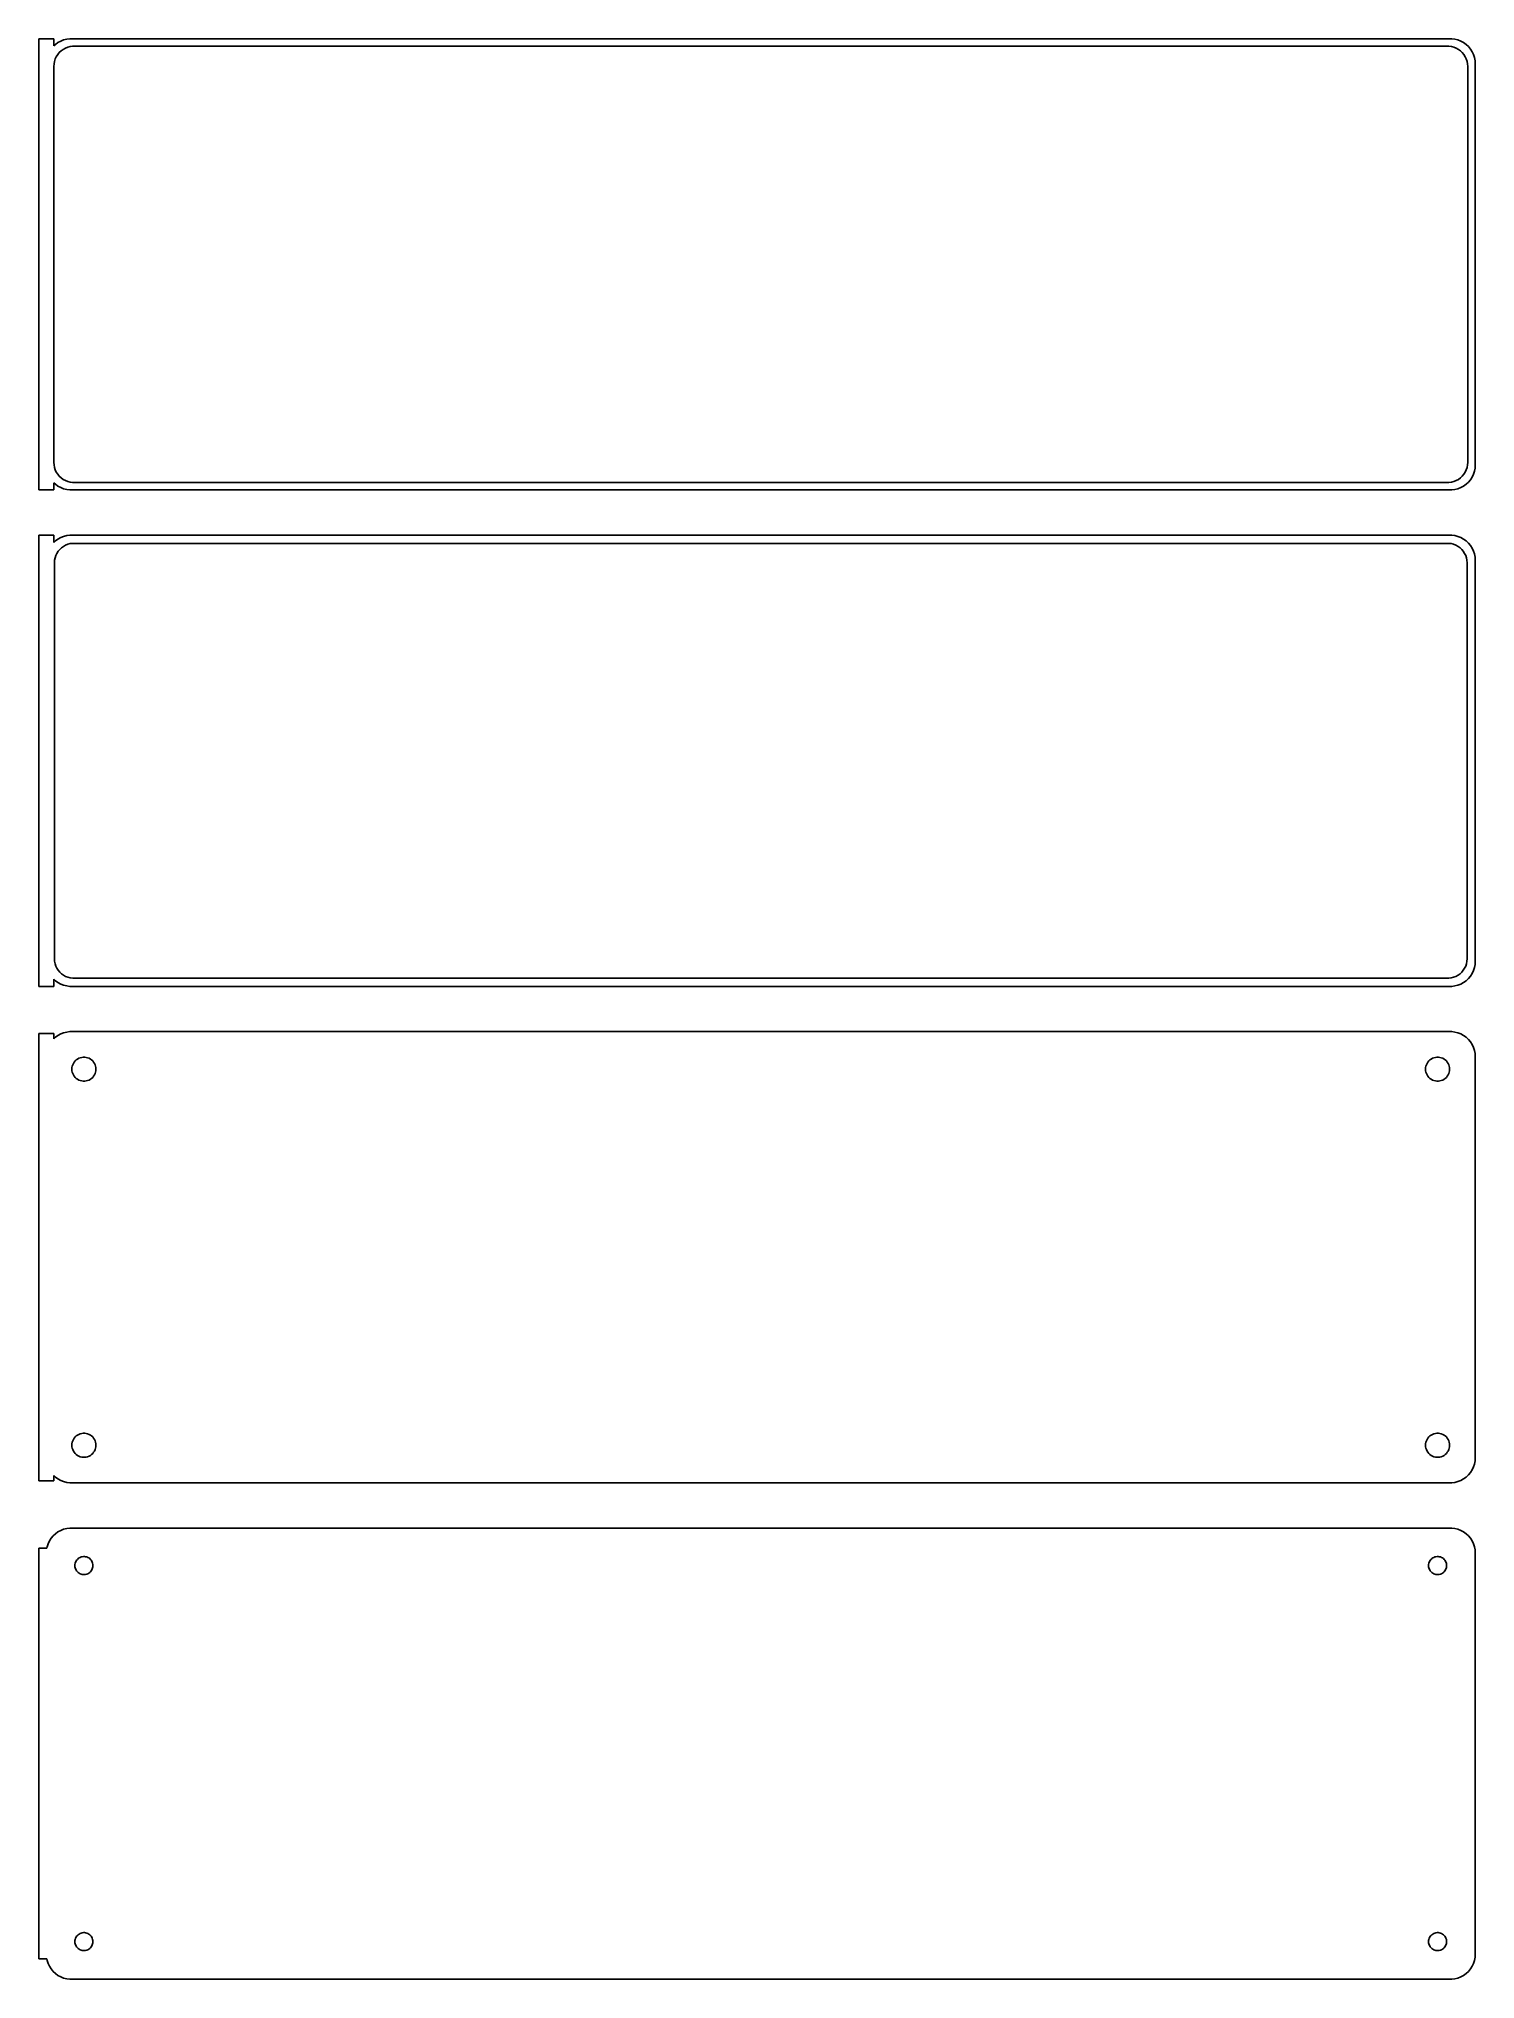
# Model space of a CAD drawing. Header units: metres. Extents: x -144 to 142, y 252 to 639.
import ezdxf

# ---------------------------------------------------------------- set-up
doc = ezdxf.new("R2010")
doc.units = ezdxf.units.M

msp = doc.modelspace()

# ---------------------------------------------------------------- linework, layer by layer
for p, q in [((-141, 638.99), (-144, 638.99)), ((-144, 638.99), (-144, 549.01)), ((-141, 637.559), (-141, 638.99)), ((-139.629, 638.524), (-140.179, 638.222)), ((-139.045, 638.755), (-139.629, 638.524)), ((-138.437, 638.911), (-139.045, 638.755)), ((-137.814, 638.99), (-138.437, 638.911)), ((137.814, 638.99), (-137.814, 638.99)), ((138.437, 638.911), (137.814, 638.99)), ((139.045, 638.755), (138.437, 638.911)), ((139.629, 638.524), (139.045, 638.755)), ((140.179, 638.222), (139.629, 638.524)), ((-140.687, 637.853), (-141, 637.559)), ((-140.874, 634.495), (-140.719, 634.972)), ((-140.719, 634.972), (-140.505, 635.427)), ((-140.179, 638.222), (-140.687, 637.853)), ((-140.505, 635.427), (-140.236, 635.851)), ((-140.236, 635.851), (-139.916, 636.238)), ((-139.916, 636.238), (-139.55, 636.582)), ((-139.55, 636.582), (-139.143, 636.877)), ((-139.143, 636.877), (-138.703, 637.119)), ((-138.703, 637.119), (-138.236, 637.304)), ((-138.236, 637.304), (-137.75, 637.429)), ((-137.75, 637.429), (-137.251, 637.492)), ((-137.251, 637.492), (137.251, 637.492)), ((137.251, 637.492), (137.75, 637.429)), ((137.75, 637.429), (138.236, 637.304)), ((138.236, 637.304), (138.703, 637.119)), ((138.703, 637.119), (139.143, 636.877)), ((139.143, 636.877), (139.55, 636.582)), ((139.55, 636.582), (139.916, 636.238)), ((139.916, 636.238), (140.236, 635.851)), ((140.687, 637.853), (140.179, 638.222)), ((140.236, 635.851), (140.505, 635.427)), ((140.505, 635.427), (140.719, 634.972)), ((141.145, 637.423), (140.687, 637.853)), ((140.719, 634.972), (140.874, 634.495)), ((141.545, 636.939), (141.145, 637.423)), ((141.882, 636.409), (141.545, 636.939)), ((142.149, 635.841), (141.882, 636.409)), ((142.343, 635.243), (142.149, 635.841)), ((142.461, 634.627), (142.343, 635.243)), ((-141, 633.5), (-140.968, 634.001)), ((-141, 554.5), (-141, 633.5)), ((-140.968, 634.001), (-140.874, 634.495)), ((140.874, 634.495), (140.968, 634.001)), ((140.968, 634.001), (141, 633.5)), ((141, 633.5), (141, 554.5)), ((142.5, 634), (142.461, 634.627)), ((142.5, 554), (142.5, 634)), ((-140.968, 553.999), (-141, 554.5)), ((-140.874, 553.505), (-140.968, 553.999)), ((-140.719, 553.028), (-140.874, 553.505)), ((140.874, 553.505), (140.719, 553.028)), ((140.968, 553.999), (140.874, 553.505)), ((141, 554.5), (140.968, 553.999)), ((142.461, 553.373), (142.5, 554)), ((-141, 550.441), (-140.687, 550.147)), ((-141, 549.01), (-141, 550.441)), ((-140.505, 552.573), (-140.719, 553.028)), ((-140.687, 550.147), (-140.179, 549.778)), ((-140.236, 552.149), (-140.505, 552.573)), ((-139.916, 551.762), (-140.236, 552.149)), ((-140.179, 549.778), (-139.629, 549.476)), ((-139.55, 551.418), (-139.916, 551.762)), ((-139.143, 551.123), (-139.55, 551.418)), ((-138.703, 550.881), (-139.143, 551.123)), ((-138.236, 550.696), (-138.703, 550.881)), ((-137.75, 550.571), (-138.236, 550.696)), ((-137.251, 550.508), (-137.75, 550.571)), ((137.251, 550.508), (-137.251, 550.508)), ((137.75, 550.571), (137.251, 550.508)), ((138.236, 550.696), (137.75, 550.571)), ((138.703, 550.881), (138.236, 550.696)), ((139.143, 551.123), (138.703, 550.881)), ((139.55, 551.418), (139.143, 551.123)), ((139.916, 551.762), (139.55, 551.418)), ((139.629, 549.476), (140.179, 549.778)), ((140.236, 552.149), (139.916, 551.762)), ((140.179, 549.778), (140.687, 550.147)), ((140.505, 552.573), (140.236, 552.149)), ((140.719, 553.028), (140.505, 552.573)), ((140.687, 550.147), (141.145, 550.577)), ((141.145, 550.577), (141.545, 551.061)), ((141.545, 551.061), (141.882, 551.591)), ((141.882, 551.591), (142.149, 552.159)), ((142.149, 552.159), (142.343, 552.757)), ((142.343, 552.757), (142.461, 553.373)), ((-144, 549.01), (-141, 549.01)), ((-139.629, 549.476), (-139.045, 549.245)), ((-139.045, 549.245), (-138.437, 549.089)), ((-138.437, 549.089), (-137.814, 549.01)), ((-137.814, 549.01), (137.814, 549.01)), ((137.814, 549.01), (138.437, 549.089)), ((138.437, 549.089), (139.045, 549.245)), ((139.045, 549.245), (139.629, 549.476)), ((-141, 539.99), (-144, 539.99)), ((-144, 539.99), (-144, 450.01)), ((-141, 538.559), (-141, 539.99)), ((-140.687, 538.853), (-141, 538.559)), ((-140.179, 539.222), (-140.687, 538.853)), ((-139.629, 539.524), (-140.179, 539.222)), ((-139.045, 539.755), (-139.629, 539.524)), ((-139.075, 537.77), (-138.649, 538.004)), ((-138.437, 539.911), (-139.045, 539.755)), ((-138.649, 538.004), (-138.197, 538.183)), ((-137.814, 539.99), (-138.437, 539.911)), ((-138.197, 538.183), (-137.726, 538.304)), ((137.814, 539.99), (-137.814, 539.99)), ((-137.726, 538.304), (-137.243, 538.365)), ((-137.243, 538.365), (137.243, 538.365)), ((137.243, 538.365), (137.726, 538.304)), ((137.726, 538.304), (138.197, 538.183)), ((138.437, 539.911), (137.814, 539.99)), ((138.197, 538.183), (138.649, 538.004)), ((139.045, 539.755), (138.437, 539.911)), ((138.649, 538.004), (139.075, 537.77)), ((139.629, 539.524), (139.045, 539.755)), ((140.179, 539.222), (139.629, 539.524)), ((140.687, 538.853), (140.179, 539.222)), ((141.145, 538.423), (140.687, 538.853)), ((141.545, 537.939), (141.145, 538.423)), ((141.882, 537.409), (141.545, 537.939)), ((-140.873, 534.5), (-140.842, 534.985)), ((-140.873, 455.5), (-140.873, 534.5)), ((-140.842, 534.985), (-140.751, 535.463)), ((-140.751, 535.463), (-140.601, 535.926)), ((-140.601, 535.926), (-140.394, 536.366)), ((-140.394, 536.366), (-140.133, 536.776)), ((-140.133, 536.776), (-139.823, 537.151)), ((-139.823, 537.151), (-139.469, 537.484)), ((-139.469, 537.484), (-139.075, 537.77)), ((139.075, 537.77), (139.469, 537.484)), ((139.469, 537.484), (139.823, 537.151)), ((139.823, 537.151), (140.133, 536.776)), ((140.133, 536.776), (140.394, 536.366)), ((140.394, 536.366), (140.601, 535.926)), ((140.601, 535.926), (140.751, 535.463)), ((140.751, 535.463), (140.842, 534.985)), ((140.842, 534.985), (140.873, 534.5)), ((140.873, 534.5), (140.873, 455.5)), ((142.149, 536.841), (141.882, 537.409)), ((142.343, 536.243), (142.149, 536.841)), ((142.461, 535.627), (142.343, 536.243)), ((142.5, 535), (142.461, 535.627)), ((142.5, 455), (142.5, 535)), ((-140.842, 455.015), (-140.873, 455.5)), ((-140.751, 454.537), (-140.842, 455.015)), ((-140.601, 454.074), (-140.751, 454.537)), ((-140.394, 453.634), (-140.601, 454.074)), ((-140.133, 453.224), (-140.394, 453.634)), ((-139.823, 452.849), (-140.133, 453.224)), ((-139.469, 452.516), (-139.823, 452.849)), ((139.823, 452.849), (139.469, 452.516)), ((140.133, 453.224), (139.823, 452.849)), ((140.394, 453.634), (140.133, 453.224)), ((140.601, 454.074), (140.394, 453.634)), ((140.751, 454.537), (140.601, 454.074)), ((140.842, 455.015), (140.751, 454.537)), ((140.873, 455.5), (140.842, 455.015)), ((141.882, 452.591), (142.149, 453.159)), ((142.149, 453.159), (142.343, 453.757)), ((142.343, 453.757), (142.461, 454.373)), ((142.461, 454.373), (142.5, 455)), ((-144, 450.01), (-141, 450.01)), ((-141, 451.441), (-140.687, 451.147)), ((-141, 450.01), (-141, 451.441)), ((-140.687, 451.147), (-140.179, 450.778)), ((-140.179, 450.778), (-139.629, 450.476)), ((-139.629, 450.476), (-139.045, 450.245)), ((-139.075, 452.23), (-139.469, 452.516)), ((-138.649, 451.996), (-139.075, 452.23)), ((-139.045, 450.245), (-138.437, 450.089)), ((-138.197, 451.817), (-138.649, 451.996)), ((-138.437, 450.089), (-137.814, 450.01)), ((-137.726, 451.696), (-138.197, 451.817)), ((-137.814, 450.01), (137.814, 450.01)), ((-137.243, 451.635), (-137.726, 451.696)), ((137.243, 451.635), (-137.243, 451.635)), ((137.726, 451.696), (137.243, 451.635)), ((138.197, 451.817), (137.726, 451.696)), ((137.814, 450.01), (138.437, 450.089)), ((138.649, 451.996), (138.197, 451.817)), ((138.437, 450.089), (139.045, 450.245)), ((139.075, 452.23), (138.649, 451.996)), ((139.045, 450.245), (139.629, 450.476)), ((139.469, 452.516), (139.075, 452.23)), ((139.629, 450.476), (140.179, 450.778)), ((140.179, 450.778), (140.687, 451.147)), ((140.687, 451.147), (141.145, 451.577)), ((141.145, 451.577), (141.545, 452.061)), ((141.545, 452.061), (141.882, 452.591)), ((-141, 440.615), (-144, 440.615)), ((-144, 440.615), (-144, 351.385)), ((-141, 439.559), (-141, 440.615)), ((-140.687, 439.853), (-141, 439.559)), ((-140.179, 440.222), (-140.687, 439.853)), ((-139.629, 440.524), (-140.179, 440.222)), ((-139.045, 440.755), (-139.629, 440.524)), ((-138.437, 440.911), (-139.045, 440.755)), ((-137.814, 440.99), (-138.437, 440.911)), ((137.814, 440.99), (-137.814, 440.99)), ((138.437, 440.911), (137.814, 440.99)), ((139.045, 440.755), (138.437, 440.911)), ((139.629, 440.524), (139.045, 440.755)), ((140.179, 440.222), (139.629, 440.524)), ((140.687, 439.853), (140.179, 440.222)), ((141.145, 439.423), (140.687, 439.853)), ((141.545, 438.939), (141.145, 439.423)), ((141.882, 438.409), (141.545, 438.939)), ((142.149, 437.841), (141.882, 438.409)), ((142.343, 437.243), (142.149, 437.841)), ((-137.4, 433.5), (-137.381, 433.801)), ((-137.381, 433.199), (-137.4, 433.5)), ((-137.381, 433.801), (-137.325, 434.097)), ((-137.325, 434.097), (-137.231, 434.383)), ((-137.231, 434.383), (-137.103, 434.656)), ((-137.103, 434.656), (-136.942, 434.911)), ((-136.942, 434.911), (-136.75, 435.143)), ((-136.75, 435.143), (-136.53, 435.349)), ((-136.53, 435.349), (-136.286, 435.526)), ((-136.286, 435.526), (-136.022, 435.672)), ((-136.022, 435.672), (-135.742, 435.783)), ((-135.742, 435.783), (-135.45, 435.857)), ((-135.45, 435.857), (-135.151, 435.895)), ((-135.151, 435.895), (-134.849, 435.895)), ((-134.849, 435.895), (-134.55, 435.857)), ((-134.55, 435.857), (-134.258, 435.783)), ((-134.258, 435.783), (-133.978, 435.672)), ((-133.978, 435.672), (-133.714, 435.526)), ((-133.714, 435.526), (-133.47, 435.349)), ((-133.47, 435.349), (-133.25, 435.143)), ((-133.25, 435.143), (-133.058, 434.911)), ((-133.058, 434.911), (-132.897, 434.656)), ((-132.897, 434.656), (-132.769, 434.383)), ((-132.769, 434.383), (-132.675, 434.097)), ((-132.675, 434.097), (-132.619, 433.801)), ((-132.619, 433.801), (-132.6, 433.5)), ((-132.6, 433.5), (-132.619, 433.199)), ((132.6, 433.5), (132.619, 433.801)), ((132.619, 433.199), (132.6, 433.5)), ((132.619, 433.801), (132.675, 434.097)), ((132.675, 434.097), (132.769, 434.383)), ((132.769, 434.383), (132.897, 434.656)), ((132.897, 434.656), (133.058, 434.911)), ((133.058, 434.911), (133.25, 435.143)), ((133.25, 435.143), (133.47, 435.349)), ((133.47, 435.349), (133.714, 435.526)), ((133.714, 435.526), (133.978, 435.672)), ((133.978, 435.672), (134.258, 435.783)), ((134.258, 435.783), (134.55, 435.857)), ((134.55, 435.857), (134.849, 435.895)), ((134.849, 435.895), (135.151, 435.895)), ((135.151, 435.895), (135.45, 435.857)), ((135.45, 435.857), (135.742, 435.783)), ((135.742, 435.783), (136.022, 435.672)), ((136.022, 435.672), (136.286, 435.526)), ((136.286, 435.526), (136.53, 435.349)), ((136.53, 435.349), (136.75, 435.143)), ((136.75, 435.143), (136.942, 434.911)), ((136.942, 434.911), (137.103, 434.656)), ((137.103, 434.656), (137.231, 434.383)), ((137.231, 434.383), (137.325, 434.097)), ((137.325, 434.097), (137.381, 433.801)), ((137.381, 433.801), (137.4, 433.5)), ((137.4, 433.5), (137.381, 433.199)), ((142.461, 436.627), (142.343, 437.243)), ((142.5, 436), (142.461, 436.627)), ((142.5, 356), (142.5, 436)), ((-137.325, 432.903), (-137.381, 433.199)), ((-137.231, 432.617), (-137.325, 432.903)), ((-137.103, 432.344), (-137.231, 432.617)), ((-136.942, 432.089), (-137.103, 432.344)), ((-136.75, 431.857), (-136.942, 432.089)), ((-136.53, 431.651), (-136.75, 431.857)), ((-136.286, 431.474), (-136.53, 431.651)), ((-136.022, 431.328), (-136.286, 431.474)), ((-135.742, 431.217), (-136.022, 431.328)), ((-135.45, 431.143), (-135.742, 431.217)), ((-135.151, 431.105), (-135.45, 431.143)), ((-134.849, 431.105), (-135.151, 431.105)), ((-134.55, 431.143), (-134.849, 431.105)), ((-134.258, 431.217), (-134.55, 431.143)), ((-133.978, 431.328), (-134.258, 431.217)), ((-133.714, 431.474), (-133.978, 431.328)), ((-133.47, 431.651), (-133.714, 431.474)), ((-133.25, 431.857), (-133.47, 431.651)), ((-133.058, 432.089), (-133.25, 431.857)), ((-132.897, 432.344), (-133.058, 432.089)), ((-132.769, 432.617), (-132.897, 432.344)), ((-132.675, 432.903), (-132.769, 432.617)), ((-132.619, 433.199), (-132.675, 432.903)), ((132.675, 432.903), (132.619, 433.199)), ((132.769, 432.617), (132.675, 432.903)), ((132.897, 432.344), (132.769, 432.617)), ((133.058, 432.089), (132.897, 432.344)), ((133.25, 431.857), (133.058, 432.089)), ((133.47, 431.651), (133.25, 431.857)), ((133.714, 431.474), (133.47, 431.651)), ((133.978, 431.328), (133.714, 431.474)), ((134.258, 431.217), (133.978, 431.328)), ((134.55, 431.143), (134.258, 431.217)), ((134.849, 431.105), (134.55, 431.143)), ((135.151, 431.105), (134.849, 431.105)), ((135.45, 431.143), (135.151, 431.105)), ((135.742, 431.217), (135.45, 431.143)), ((136.022, 431.328), (135.742, 431.217)), ((136.286, 431.474), (136.022, 431.328)), ((136.53, 431.651), (136.286, 431.474)), ((136.75, 431.857), (136.53, 431.651)), ((136.942, 432.089), (136.75, 431.857)), ((137.103, 432.344), (136.942, 432.089)), ((137.231, 432.617), (137.103, 432.344)), ((137.325, 432.903), (137.231, 432.617)), ((137.381, 433.199), (137.325, 432.903)), ((-137.103, 359.656), (-136.942, 359.911)), ((-136.942, 359.911), (-136.75, 360.143)), ((-136.75, 360.143), (-136.53, 360.349)), ((-136.53, 360.349), (-136.286, 360.526)), ((-136.286, 360.526), (-136.022, 360.672)), ((-136.022, 360.672), (-135.742, 360.783)), ((-135.742, 360.783), (-135.45, 360.857)), ((-135.45, 360.857), (-135.151, 360.895)), ((-135.151, 360.895), (-134.849, 360.895)), ((-134.849, 360.895), (-134.55, 360.857)), ((-134.55, 360.857), (-134.258, 360.783)), ((-134.258, 360.783), (-133.978, 360.672)), ((-133.978, 360.672), (-133.714, 360.526)), ((-133.714, 360.526), (-133.47, 360.349)), ((-133.47, 360.349), (-133.25, 360.143)), ((-133.25, 360.143), (-133.058, 359.911)), ((-133.058, 359.911), (-132.897, 359.656)), ((132.897, 359.656), (133.058, 359.911)), ((133.058, 359.911), (133.25, 360.143)), ((133.25, 360.143), (133.47, 360.349)), ((133.47, 360.349), (133.714, 360.526)), ((133.714, 360.526), (133.978, 360.672)), ((133.978, 360.672), (134.258, 360.783)), ((134.258, 360.783), (134.55, 360.857)), ((134.55, 360.857), (134.849, 360.895)), ((134.849, 360.895), (135.151, 360.895)), ((135.151, 360.895), (135.45, 360.857)), ((135.45, 360.857), (135.742, 360.783)), ((135.742, 360.783), (136.022, 360.672)), ((136.022, 360.672), (136.286, 360.526)), ((136.286, 360.526), (136.53, 360.349)), ((136.53, 360.349), (136.75, 360.143)), ((136.75, 360.143), (136.942, 359.911)), ((136.942, 359.911), (137.103, 359.656)), ((-137.4, 358.5), (-137.381, 358.801)), ((-137.381, 358.199), (-137.4, 358.5)), ((-137.381, 358.801), (-137.325, 359.097)), ((-137.325, 357.903), (-137.381, 358.199)), ((-137.325, 359.097), (-137.231, 359.383)), ((-137.231, 357.617), (-137.325, 357.903)), ((-137.231, 359.383), (-137.103, 359.656)), ((-137.103, 357.344), (-137.231, 357.617)), ((-136.942, 357.089), (-137.103, 357.344)), ((-136.75, 356.857), (-136.942, 357.089)), ((-136.53, 356.651), (-136.75, 356.857)), ((-136.286, 356.474), (-136.53, 356.651)), ((-136.022, 356.328), (-136.286, 356.474)), ((-135.742, 356.217), (-136.022, 356.328)), ((-135.45, 356.143), (-135.742, 356.217)), ((-135.151, 356.105), (-135.45, 356.143)), ((-134.849, 356.105), (-135.151, 356.105)), ((-134.55, 356.143), (-134.849, 356.105)), ((-134.258, 356.217), (-134.55, 356.143)), ((-133.978, 356.328), (-134.258, 356.217)), ((-133.714, 356.474), (-133.978, 356.328)), ((-133.47, 356.651), (-133.714, 356.474)), ((-133.25, 356.857), (-133.47, 356.651)), ((-133.058, 357.089), (-133.25, 356.857)), ((-132.897, 357.344), (-133.058, 357.089)), ((-132.897, 359.656), (-132.769, 359.383)), ((-132.769, 357.617), (-132.897, 357.344)), ((-132.769, 359.383), (-132.675, 359.097)), ((-132.675, 357.903), (-132.769, 357.617)), ((-132.675, 359.097), (-132.619, 358.801)), ((-132.619, 358.199), (-132.675, 357.903)), ((-132.619, 358.801), (-132.6, 358.5)), ((-132.6, 358.5), (-132.619, 358.199)), ((132.6, 358.5), (132.619, 358.801)), ((132.619, 358.199), (132.6, 358.5)), ((132.619, 358.801), (132.675, 359.097)), ((132.675, 357.903), (132.619, 358.199)), ((132.675, 359.097), (132.769, 359.383)), ((132.769, 357.617), (132.675, 357.903)), ((132.769, 359.383), (132.897, 359.656)), ((132.897, 357.344), (132.769, 357.617)), ((133.058, 357.089), (132.897, 357.344)), ((133.25, 356.857), (133.058, 357.089)), ((133.47, 356.651), (133.25, 356.857)), ((133.714, 356.474), (133.47, 356.651)), ((133.978, 356.328), (133.714, 356.474)), ((134.258, 356.217), (133.978, 356.328)), ((134.55, 356.143), (134.258, 356.217)), ((134.849, 356.105), (134.55, 356.143)), ((135.151, 356.105), (134.849, 356.105)), ((135.45, 356.143), (135.151, 356.105)), ((135.742, 356.217), (135.45, 356.143)), ((136.022, 356.328), (135.742, 356.217)), ((136.286, 356.474), (136.022, 356.328)), ((136.53, 356.651), (136.286, 356.474)), ((136.75, 356.857), (136.53, 356.651)), ((136.942, 357.089), (136.75, 356.857)), ((137.103, 357.344), (136.942, 357.089)), ((137.103, 359.656), (137.231, 359.383)), ((137.231, 357.617), (137.103, 357.344)), ((137.231, 359.383), (137.325, 359.097)), ((137.325, 357.903), (137.231, 357.617)), ((137.325, 359.097), (137.381, 358.801)), ((137.381, 358.199), (137.325, 357.903)), ((137.381, 358.801), (137.4, 358.5)), ((137.4, 358.5), (137.381, 358.199)), ((-141, 351.385), (-141, 352.441)), ((-141, 352.441), (-140.687, 352.147)), ((140.687, 352.147), (141.145, 352.577)), ((141.145, 352.577), (141.545, 353.061)), ((141.545, 353.061), (141.882, 353.591)), ((141.882, 353.591), (142.149, 354.159)), ((142.149, 354.159), (142.343, 354.757)), ((142.343, 354.757), (142.461, 355.373)), ((142.461, 355.373), (142.5, 356)), ((-144, 351.385), (-141, 351.385)), ((-140.687, 352.147), (-140.179, 351.778)), ((-140.179, 351.778), (-139.629, 351.476)), ((-139.629, 351.476), (-139.045, 351.245)), ((-139.045, 351.245), (-138.437, 351.089)), ((-138.437, 351.089), (-137.814, 351.01)), ((-137.814, 351.01), (137.814, 351.01)), ((137.814, 351.01), (138.437, 351.089)), ((138.437, 351.089), (139.045, 351.245)), ((139.045, 351.245), (139.629, 351.476)), ((139.629, 351.476), (140.179, 351.778)), ((140.179, 351.778), (140.687, 352.147)), ((-140.687, 340.853), (-141.145, 340.423)), ((-140.179, 341.222), (-140.687, 340.853)), ((-139.629, 341.524), (-140.179, 341.222)), ((-139.045, 341.755), (-139.629, 341.524)), ((-138.437, 341.911), (-139.045, 341.755)), ((-137.814, 341.99), (-138.437, 341.911)), ((137.814, 341.99), (-137.814, 341.99)), ((138.437, 341.911), (137.814, 341.99)), ((139.045, 341.755), (138.437, 341.911)), ((139.629, 341.524), (139.045, 341.755)), ((140.179, 341.222), (139.629, 341.524)), ((140.687, 340.853), (140.179, 341.222)), ((141.145, 340.423), (140.687, 340.853)), ((-142.4, 337.944), (-144, 337.944)), ((-144, 337.944), (-144, 256.056)), ((-142.343, 338.243), (-142.4, 337.944)), ((-142.149, 338.841), (-142.343, 338.243)), ((-141.882, 339.409), (-142.149, 338.841)), ((-141.545, 339.939), (-141.882, 339.409)), ((-141.145, 340.423), (-141.545, 339.939)), ((141.545, 339.939), (141.145, 340.423)), ((141.882, 339.409), (141.545, 339.939)), ((142.149, 338.841), (141.882, 339.409)), ((142.343, 338.243), (142.149, 338.841)), ((142.461, 337.627), (142.343, 338.243)), ((142.5, 337), (142.461, 337.627)), ((142.5, 257), (142.5, 337)), ((-136.8, 334.5), (-136.786, 334.726)), ((-136.786, 334.274), (-136.8, 334.5)), ((-136.786, 334.726), (-136.743, 334.948)), ((-136.743, 334.052), (-136.786, 334.274)), ((-136.743, 334.948), (-136.674, 335.163)), ((-136.674, 333.837), (-136.743, 334.052)), ((-136.674, 335.163), (-136.577, 335.367)), ((-136.577, 333.633), (-136.674, 333.837)), ((-136.577, 335.367), (-136.456, 335.558)), ((-136.456, 333.442), (-136.577, 333.633)), ((-136.456, 335.558), (-136.312, 335.732)), ((-136.312, 333.268), (-136.456, 333.442)), ((-136.312, 335.732), (-136.147, 335.887)), ((-136.147, 333.113), (-136.312, 333.268)), ((-136.147, 335.887), (-135.964, 336.02)), ((-135.964, 332.98), (-136.147, 333.113)), ((-135.964, 336.02), (-135.766, 336.129)), ((-135.766, 332.871), (-135.964, 332.98)), ((-135.766, 336.129), (-135.556, 336.212)), ((-135.556, 332.788), (-135.766, 332.871)), ((-135.556, 336.212), (-135.337, 336.268)), ((-135.337, 336.268), (-135.113, 336.296)), ((-135.113, 336.296), (-134.887, 336.296)), ((-134.887, 336.296), (-134.663, 336.268)), ((-134.663, 336.268), (-134.444, 336.212)), ((-134.444, 336.212), (-134.234, 336.129)), ((-134.234, 332.871), (-134.444, 332.788)), ((-134.234, 336.129), (-134.036, 336.02)), ((-134.036, 332.98), (-134.234, 332.871)), ((-134.036, 336.02), (-133.853, 335.887)), ((-133.853, 333.113), (-134.036, 332.98)), ((-133.853, 335.887), (-133.688, 335.732)), ((-133.688, 333.268), (-133.853, 333.113)), ((-133.688, 335.732), (-133.544, 335.558)), ((-133.544, 333.442), (-133.688, 333.268)), ((-133.544, 335.558), (-133.423, 335.367)), ((-133.423, 333.633), (-133.544, 333.442)), ((-133.423, 335.367), (-133.326, 335.163)), ((-133.326, 333.837), (-133.423, 333.633)), ((-133.326, 335.163), (-133.257, 334.948)), ((-133.257, 334.052), (-133.326, 333.837)), ((-133.257, 334.948), (-133.214, 334.726)), ((-133.214, 334.274), (-133.257, 334.052)), ((-133.214, 334.726), (-133.2, 334.5)), ((-133.2, 334.5), (-133.214, 334.274)), ((133.2, 334.5), (133.214, 334.726)), ((133.214, 334.274), (133.2, 334.5)), ((133.214, 334.726), (133.257, 334.948)), ((133.257, 334.052), (133.214, 334.274)), ((133.257, 334.948), (133.326, 335.163)), ((133.326, 333.837), (133.257, 334.052)), ((133.326, 335.163), (133.423, 335.367)), ((133.423, 333.633), (133.326, 333.837)), ((133.423, 335.367), (133.544, 335.558)), ((133.544, 333.442), (133.423, 333.633)), ((133.544, 335.558), (133.688, 335.732)), ((133.688, 333.268), (133.544, 333.442)), ((133.688, 335.732), (133.853, 335.887)), ((133.853, 333.113), (133.688, 333.268)), ((133.853, 335.887), (134.036, 336.02)), ((134.036, 332.98), (133.853, 333.113)), ((134.036, 336.02), (134.234, 336.129)), ((134.234, 332.871), (134.036, 332.98)), ((134.234, 336.129), (134.444, 336.212)), ((134.444, 332.788), (134.234, 332.871)), ((134.444, 336.212), (134.663, 336.268)), ((134.663, 336.268), (134.887, 336.296)), ((134.887, 336.296), (135.113, 336.296)), ((135.113, 336.296), (135.337, 336.268)), ((135.337, 336.268), (135.556, 336.212)), ((135.556, 336.212), (135.766, 336.129)), ((135.766, 332.871), (135.556, 332.788)), ((135.766, 336.129), (135.964, 336.02)), ((135.964, 332.98), (135.766, 332.871)), ((135.964, 336.02), (136.147, 335.887)), ((136.147, 333.113), (135.964, 332.98)), ((136.147, 335.887), (136.312, 335.732)), ((136.312, 333.268), (136.147, 333.113)), ((136.312, 335.732), (136.456, 335.558)), ((136.456, 333.442), (136.312, 333.268)), ((136.456, 335.558), (136.577, 335.367)), ((136.577, 333.633), (136.456, 333.442)), ((136.577, 335.367), (136.674, 335.163)), ((136.674, 333.837), (136.577, 333.633)), ((136.674, 335.163), (136.743, 334.948)), ((136.743, 334.052), (136.674, 333.837)), ((136.743, 334.948), (136.786, 334.726)), ((136.786, 334.274), (136.743, 334.052)), ((136.786, 334.726), (136.8, 334.5)), ((136.8, 334.5), (136.786, 334.274)), ((-135.337, 332.732), (-135.556, 332.788)), ((-135.113, 332.704), (-135.337, 332.732)), ((-134.887, 332.704), (-135.113, 332.704)), ((-134.663, 332.732), (-134.887, 332.704)), ((-134.444, 332.788), (-134.663, 332.732)), ((134.663, 332.732), (134.444, 332.788)), ((134.887, 332.704), (134.663, 332.732)), ((135.113, 332.704), (134.887, 332.704)), ((135.337, 332.732), (135.113, 332.704)), ((135.556, 332.788), (135.337, 332.732)), ((-136.8, 259.5), (-136.786, 259.726)), ((-136.786, 259.274), (-136.8, 259.5)), ((-136.786, 259.726), (-136.743, 259.948)), ((-136.743, 259.948), (-136.674, 260.163)), ((-136.674, 260.163), (-136.577, 260.367)), ((-136.577, 260.367), (-136.456, 260.558)), ((-136.456, 260.558), (-136.312, 260.732)), ((-136.312, 260.732), (-136.147, 260.887)), ((-136.147, 260.887), (-135.964, 261.02)), ((-135.964, 261.02), (-135.766, 261.129)), ((-135.766, 261.129), (-135.556, 261.212)), ((-135.556, 261.212), (-135.337, 261.268)), ((-135.337, 261.268), (-135.113, 261.296)), ((-135.113, 261.296), (-134.887, 261.296)), ((-134.887, 261.296), (-134.663, 261.268)), ((-134.663, 261.268), (-134.444, 261.212)), ((-134.444, 261.212), (-134.234, 261.129)), ((-134.234, 261.129), (-134.036, 261.02)), ((-134.036, 261.02), (-133.853, 260.887)), ((-133.853, 260.887), (-133.688, 260.732)), ((-133.688, 260.732), (-133.544, 260.558)), ((-133.544, 260.558), (-133.423, 260.367)), ((-133.423, 260.367), (-133.326, 260.163)), ((-133.326, 260.163), (-133.257, 259.948)), ((-133.257, 259.948), (-133.214, 259.726)), ((-133.214, 259.726), (-133.2, 259.5)), ((-133.2, 259.5), (-133.214, 259.274)), ((133.2, 259.5), (133.214, 259.726)), ((133.214, 259.274), (133.2, 259.5)), ((133.214, 259.726), (133.257, 259.948)), ((133.257, 259.948), (133.326, 260.163)), ((133.326, 260.163), (133.423, 260.367)), ((133.423, 260.367), (133.544, 260.558)), ((133.544, 260.558), (133.688, 260.732)), ((133.688, 260.732), (133.853, 260.887)), ((133.853, 260.887), (134.036, 261.02)), ((134.036, 261.02), (134.234, 261.129)), ((134.234, 261.129), (134.444, 261.212)), ((134.444, 261.212), (134.663, 261.268)), ((134.663, 261.268), (134.887, 261.296)), ((134.887, 261.296), (135.113, 261.296)), ((135.113, 261.296), (135.337, 261.268)), ((135.337, 261.268), (135.556, 261.212)), ((135.556, 261.212), (135.766, 261.129)), ((135.766, 261.129), (135.964, 261.02)), ((135.964, 261.02), (136.147, 260.887)), ((136.147, 260.887), (136.312, 260.732)), ((136.312, 260.732), (136.456, 260.558)), ((136.456, 260.558), (136.577, 260.367)), ((136.577, 260.367), (136.674, 260.163)), ((136.674, 260.163), (136.743, 259.948)), ((136.743, 259.948), (136.786, 259.726)), ((136.786, 259.726), (136.8, 259.5)), ((136.8, 259.5), (136.786, 259.274)), ((-144, 256.056), (-142.4, 256.056)), ((-142.4, 256.056), (-142.343, 255.757)), ((-142.343, 255.757), (-142.149, 255.159)), ((-136.743, 259.052), (-136.786, 259.274)), ((-136.674, 258.837), (-136.743, 259.052)), ((-136.577, 258.633), (-136.674, 258.837)), ((-136.456, 258.442), (-136.577, 258.633)), ((-136.312, 258.268), (-136.456, 258.442)), ((-136.147, 258.113), (-136.312, 258.268)), ((-135.964, 257.98), (-136.147, 258.113)), ((-135.766, 257.871), (-135.964, 257.98)), ((-135.556, 257.788), (-135.766, 257.871)), ((-135.337, 257.732), (-135.556, 257.788)), ((-135.113, 257.704), (-135.337, 257.732)), ((-134.887, 257.704), (-135.113, 257.704)), ((-134.663, 257.732), (-134.887, 257.704)), ((-134.444, 257.788), (-134.663, 257.732)), ((-134.234, 257.871), (-134.444, 257.788)), ((-134.036, 257.98), (-134.234, 257.871)), ((-133.853, 258.113), (-134.036, 257.98)), ((-133.688, 258.268), (-133.853, 258.113)), ((-133.544, 258.442), (-133.688, 258.268)), ((-133.423, 258.633), (-133.544, 258.442)), ((-133.326, 258.837), (-133.423, 258.633)), ((-133.257, 259.052), (-133.326, 258.837)), ((-133.214, 259.274), (-133.257, 259.052)), ((133.257, 259.052), (133.214, 259.274)), ((133.326, 258.837), (133.257, 259.052)), ((133.423, 258.633), (133.326, 258.837)), ((133.544, 258.442), (133.423, 258.633)), ((133.688, 258.268), (133.544, 258.442)), ((133.853, 258.113), (133.688, 258.268)), ((134.036, 257.98), (133.853, 258.113)), ((134.234, 257.871), (134.036, 257.98)), ((134.444, 257.788), (134.234, 257.871)), ((134.663, 257.732), (134.444, 257.788)), ((134.887, 257.704), (134.663, 257.732)), ((135.113, 257.704), (134.887, 257.704)), ((135.337, 257.732), (135.113, 257.704)), ((135.556, 257.788), (135.337, 257.732)), ((135.766, 257.871), (135.556, 257.788)), ((135.964, 257.98), (135.766, 257.871)), ((136.147, 258.113), (135.964, 257.98)), ((136.312, 258.268), (136.147, 258.113)), ((136.456, 258.442), (136.312, 258.268)), ((136.577, 258.633), (136.456, 258.442)), ((136.674, 258.837), (136.577, 258.633)), ((136.743, 259.052), (136.674, 258.837)), ((136.786, 259.274), (136.743, 259.052)), ((142.149, 255.159), (142.343, 255.757)), ((142.343, 255.757), (142.461, 256.373)), ((142.461, 256.373), (142.5, 257)), ((-142.149, 255.159), (-141.882, 254.591)), ((-141.882, 254.591), (-141.545, 254.061)), ((-141.545, 254.061), (-141.145, 253.577)), ((-141.145, 253.577), (-140.687, 253.147)), ((-140.687, 253.147), (-140.179, 252.778)), ((-140.179, 252.778), (-139.629, 252.476)), ((-139.629, 252.476), (-139.045, 252.245)), ((-139.045, 252.245), (-138.437, 252.089)), ((-138.437, 252.089), (-137.814, 252.01)), ((-137.814, 252.01), (137.814, 252.01)), ((137.814, 252.01), (138.437, 252.089)), ((138.437, 252.089), (139.045, 252.245)), ((139.045, 252.245), (139.629, 252.476)), ((139.629, 252.476), (140.179, 252.778)), ((140.179, 252.778), (140.687, 253.147)), ((140.687, 253.147), (141.145, 253.577)), ((141.145, 253.577), (141.545, 254.061)), ((141.545, 254.061), (141.882, 254.591)), ((141.882, 254.591), (142.149, 255.159))]:
    msp.add_line(p, q)

doc.saveas('drawing.dxf')
